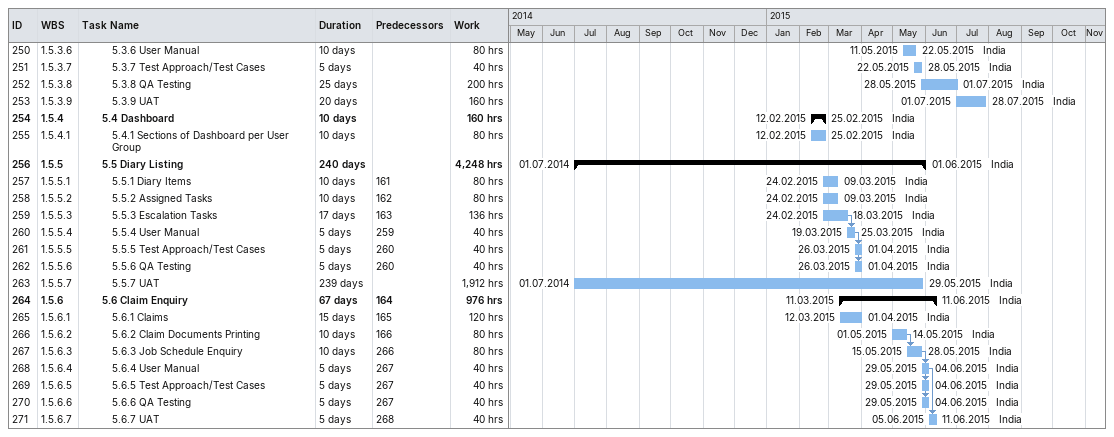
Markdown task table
| ID | WBS | Task | Duration | Start | Finish | Predecessors | Resources | Work (h) |
|---|---|---|---|---|---|---|---|---|
| 250 | 1.5.3.6 | 5.3.6 User Manual | 10d | 2015-05-11 | 2015-05-22 |  | India | 80 |
| 251 | 1.5.3.7 | 5.3.7 Test Approach/Test Cases | 5d | 2015-05-22 | 2015-05-28 |  | India | 40 |
| 252 | 1.5.3.8 | 5.3.8 QA Testing | 25d | 2015-05-28 | 2015-07-01 |  | India | 200 |
| 253 | 1.5.3.9 | 5.3.9 UAT | 20d | 2015-07-01 | 2015-07-28 |  | India | 160 |
| 254 | 1.5.4 | **5.4 Dashboard** | 10d | 2015-02-12 | 2015-02-25 |  | India | 160 |
| 255 | 1.5.4.1 | 5.4.1 Sections of Dashboard per User Group | 10d | 2015-02-12 | 2015-02-25 |  | India | 80 |
| 256 | 1.5.5 | **5.5 Diary Listing** | 240d | 2014-07-01 | 2015-06-01 |  | India | 4248 |
| 257 | 1.5.5.1 | 5.5.1 Diary Items | 10d | 2015-02-24 | 2015-03-09 | 161 | India | 80 |
| 258 | 1.5.5.2 | 5.5.2 Assigned Tasks | 10d | 2015-02-24 | 2015-03-09 | 162 | India | 80 |
| 259 | 1.5.5.3 | 5.5.3 Escalation Tasks | 17d | 2015-02-24 | 2015-03-18 | 163 | India | 136 |
| 260 | 1.5.5.4 | 5.5.4 User Manual | 5d | 2015-03-19 | 2015-03-25 | 259 | India | 40 |
| 261 | 1.5.5.5 | 5.5.5 Test Approach/Test Cases | 5d | 2015-03-26 | 2015-04-01 | 260 | India | 40 |
| 262 | 1.5.5.6 | 5.5.6 QA Testing | 5d | 2015-03-26 | 2015-04-01 | 260 | India | 40 |
| 263 | 1.5.5.7 | 5.5.7 UAT | 239d | 2014-07-01 | 2015-05-29 |  | India | 1912 |
| 264 | 1.5.6 | **5.6 Claim Enquiry** | 67d | 2015-03-11 | 2015-06-11 | 164 | India | 976 |
| 265 | 1.5.6.1 | 5.6.1 Claims | 15d | 2015-03-12 | 2015-04-01 | 165 | India | 120 |
| 266 | 1.5.6.2 | 5.6.2 Claim Documents Printing | 10d | 2015-05-01 | 2015-05-14 | 166 | India | 80 |
| 267 | 1.5.6.3 | 5.6.3 Job Schedule Enquiry | 10d | 2015-05-15 | 2015-05-28 | 266 | India | 80 |
| 268 | 1.5.6.4 | 5.6.4 User Manual | 5d | 2015-05-29 | 2015-06-04 | 267 | India | 40 |
| 269 | 1.5.6.5 | 5.6.5 Test Approach/Test Cases | 5d | 2015-05-29 | 2015-06-04 | 267 | India | 40 |
| 270 | 1.5.6.6 | 5.6.6 QA Testing | 5d | 2015-05-29 | 2015-06-04 | 267 | India | 40 |
| 271 | 1.5.6.7 | 5.6.7 UAT | 5d | 2015-06-05 | 2015-06-11 | 268 | India | 40 |
